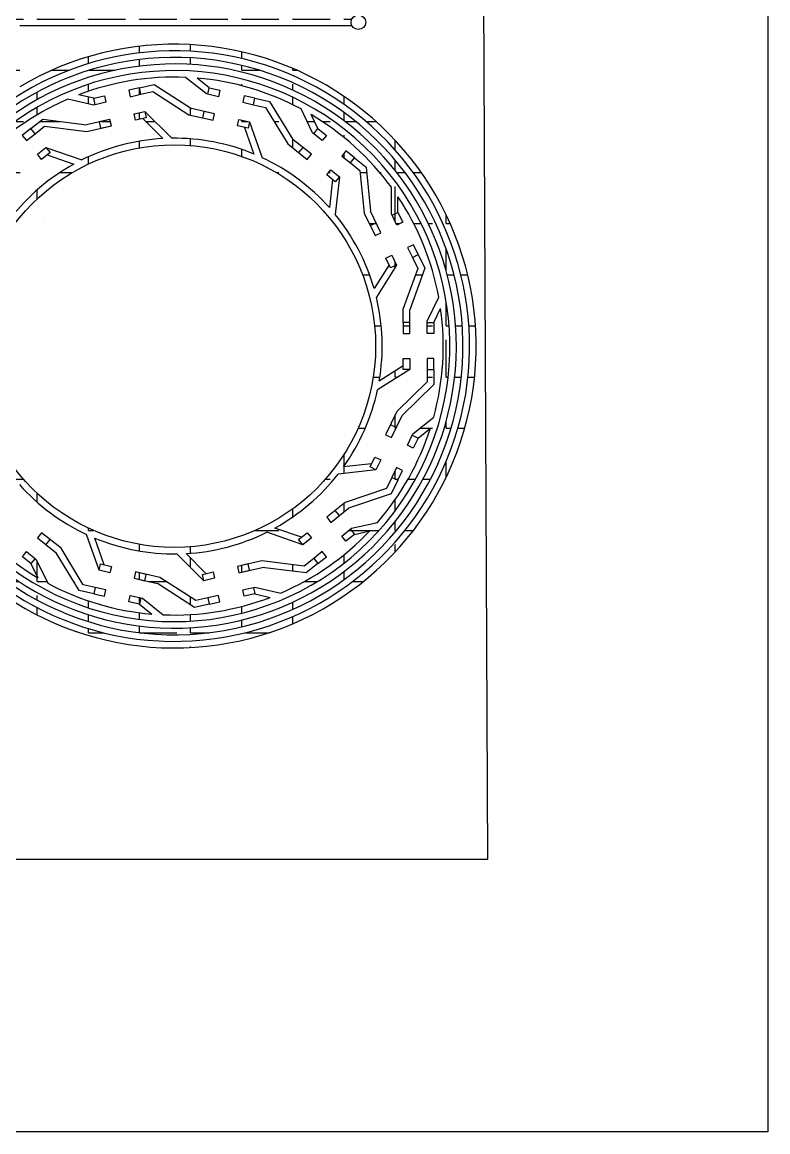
# Model space of a CAD drawing. Header units: millimetres. Extents: x -1735 to -1444, y -892 to -618.
# Drawn here: x -1545.7 to -1443.9, y -892.4 to -740.8 of the extents above; entities that cross this region are included whole.
import ezdxf

# ---------------------------------------------------------------- set-up
doc = ezdxf.new("R2010")
doc.units = ezdxf.units.MM
pattern_1 = [(0, (0, 0), (0, 6.985), [5.08, -1.905]), (90, (0, 0), (-6.985, 4e-16), [5.08, -1.905])]

msp = doc.modelspace()

# ---------------------------------------------------------------- hatches: boundary and pattern name
at = {"lineweight": 30}
h = msp.add_hatch(dxfattribs=at)
h.set_pattern_fill('ANGLE')
h.set_pattern_definition(pattern_1)
h.paths.add_polyline_path([(-1500.807, -738.328, -0.117224), (-1500.7, -737.878), (-1552.112, -737.878), (-1552.112, -738.578), (-1556.773, -738.578), (-1556.773, -737.998), (-1557.673, -737.998), (-1557.673, -739.478), (-1551.212, -739.478), (-1551.212, -738.778), (-1500.7, -738.778, -0.117224)])
h.paths.add_polyline_path([(-1547.218, -740.378), (-1547.971, -740.378), (-1563.194, -740.378), (-1560.073, -737.998), (-1560.973, -737.998), (-1560.973, -737.553), (-1564.148, -739.974, 0.0377178), (-1563.869, -733.317), (-1564.765, -733.452, -0.0077689), (-1564.744, -734.798, -0.0667397), (-1566.274, -746.212), (-1565.411, -746.466, 0.0139064), (-1564.828, -744.076), (-1551.849, -744.076), (-1553.674, -749.917), (-1552.81, -750.171), (-1550.625, -743.176), (-1564.645, -743.176, 0.0108815), (-1564.321, -741.278), (-1547.363, -741.278)])
h.paths.add_polyline_path([(-1500.807, -740.828, -0.117224), (-1500.7, -740.378), (-1546.073, -740.378), (-1547.218, -740.378), (-1547.363, -741.278), (-1546.973, -741.278), (-1546.973, -742.09), (-1546.073, -742.07), (-1546.073, -741.278), (-1500.7, -741.278, -0.117224)])
h = msp.add_hatch(dxfattribs=at)
h.set_pattern_fill('ANGLE')
h.set_pattern_definition(pattern_1)
edge = h.paths.add_edge_path()
edge.add_line((-1564.471, -755.121), (-1565.31, -754.796))
edge.add_line((-1565.31, -754.796), (-1565.149, -754.381))
edge.add_line((-1565.149, -754.381), (-1568.984, -755.492))
edge.add_arc((-1608.073, -734.798), 44.229, 332.10303, 347.14807)
edge.add_line((-1564.952, -744.636), (-1565.841, -744.487))
edge.add_arc((-1608.073, -734.798), 43.329, 308.60347, 347.07889, ccw=False)
edge.add_line((-1581.039, -768.659), (-1581.01, -769.781))
edge.add_arc((-1608.073, -734.798), 44.229, 307.72665, 309.28178)
edge.add_line((-1580.07, -769.033), (-1574.756, -769.5))
edge.add_line((-1574.756, -769.5), (-1575.421, -768.894))
edge.add_line((-1575.421, -768.894), (-1575.121, -768.564))
edge.add_line((-1575.121, -768.564), (-1579.099, -768.215))
edge.add_arc((-1608.073, -734.798), 44.229, 310.92712, 330.45767)
edge.add_line((-1569.594, -756.606), (-1564.471, -755.121))
h.paths.add_polyline_path([(-1560.889, -745.876), (-1554.297, -745.876), (-1555.209, -748.796), (-1554.284, -748.852), (-1553.073, -744.976), (-1561.35, -744.976), (-1561.592, -745.2), (-1562.998, -748.829), (-1562.159, -749.154)])
h.paths.add_polyline_path([(-1554.284, -748.852), (-1555.209, -748.796), (-1557.421, -755.876), (-1554.737, -765.221), (-1555.468, -766.738), (-1554.657, -767.128), (-1553.778, -765.302), (-1556.482, -755.887)])
edge = h.paths.add_edge_path()
edge.add_line((-1552.433, -748.964), (-1553.359, -748.908))
edge.add_line((-1553.359, -748.908), (-1555.542, -755.898))
edge.add_line((-1555.542, -755.898), (-1552.033, -768.117))
edge.add_line((-1552.033, -768.117), (-1552.495, -768.17))
edge.add_line((-1552.495, -768.17), (-1551.684, -768.56))
edge.add_line((-1551.684, -768.56), (-1551.899, -769.007))
edge.add_line((-1551.899, -769.007), (-1548.056, -768.566))
edge.add_arc((-1524.952, -785.074), 28.396, 144.4538, 167.86328)
edge.add_line((-1552.713, -779.104), (-1556.57, -781.539))
edge.add_line((-1556.57, -781.539), (-1553.304, -780.541))
edge.add_line((-1553.304, -780.541), (-1552.946, -780.316))
edge.add_arc((-1524.952, -785.074), 28.396, 170.35257, 170.60381)
edge.add_line((-1552.966, -780.439), (-1552.002, -780.144))
edge.add_arc((-1524.952, -785.074), 27.496, 114.81812, 169.67001, ccw=False)
edge.add_line((-1536.493, -760.118), (-1536.482, -759.125))
edge.add_arc((-1524.952, -785.074), 28.396, 113.95711, 116.43482)
edge.add_line((-1537.593, -759.648), (-1542.495, -757.943))
edge.add_line((-1542.495, -757.943), (-1541.934, -758.647))
edge.add_line((-1541.934, -758.647), (-1542.322, -758.956))
edge.add_line((-1542.322, -758.956), (-1538.685, -760.221))
edge.add_arc((-1524.952, -785.074), 28.396, 118.92411, 141.9568)
edge.add_line((-1547.315, -767.575), (-1551.126, -768.013))
edge.add_line((-1551.126, -768.013), (-1554.603, -755.909))
edge.add_line((-1554.603, -755.909), (-1552.433, -748.964))
edge = h.paths.add_edge_path()
edge.add_line((-1556.986, -751.011), (-1559.081, -750.346))
edge.add_line((-1559.081, -750.346), (-1559.334, -750.999))
edge.add_line((-1559.334, -750.999), (-1558.961, -751.143))
edge.add_line((-1558.961, -751.143), (-1559.245, -751.877))
edge.add_line((-1559.245, -751.877), (-1558.33, -752.197))
edge.add_arc((-1608.073, -734.798), 52.698, 324.47277, 340.72163, ccw=False)
edge.add_line((-1565.186, -765.42), (-1568.482, -766.18))
edge.add_line((-1568.482, -766.18), (-1568.671, -766.387))
edge.add_line((-1568.671, -766.387), (-1568.006, -766.994))
edge.add_line((-1568.006, -766.994), (-1566.001, -766.532))
edge.add_arc((-1608.073, -734.798), 52.698, 303.29637, 322.97364, ccw=False)
edge.add_line((-1579.144, -778.845), (-1580.778, -778.61))
edge.add_line((-1580.778, -778.61), (-1580.754, -779.522))
edge.add_line((-1580.754, -779.522), (-1580.306, -779.587))
edge.add_arc((-1608.073, -734.798), 52.698, 301.23629, 301.79724, ccw=False)
edge.add_line((-1580.746, -779.857), (-1580.719, -780.89))
edge.add_arc((-1608.073, -734.798), 53.598, 300.68821, 327.92773)
edge.add_line((-1562.655, -763.258), (-1561.001, -764.256))
edge.add_line((-1561.001, -764.256), (-1561.001, -774.256))
edge.add_arc((-1524.952, -785.074), 37.637, 163.29595, 177.39669)
edge.add_line((-1562.55, -783.365), (-1561.635, -783.086))
edge.add_arc((-1524.952, -785.074), 36.737, 164.66543, 176.89657, ccw=False)
edge.add_line((-1560.381, -775.359), (-1557.523, -773.08))
edge.add_line((-1557.523, -773.08), (-1557.434, -772.894))
edge.add_line((-1557.434, -772.894), (-1558.245, -772.504))
edge.add_line((-1558.245, -772.504), (-1560.101, -773.984))
edge.add_line((-1560.101, -773.984), (-1560.101, -763.748))
edge.add_line((-1560.101, -763.748), (-1562.184, -762.491))
edge.add_arc((-1608.073, -734.798), 53.598, 328.88987, 342.39271)
h.paths.add_polyline_path([(-1554.461, -774.326), (-1555.272, -773.936), (-1556.068, -775.589), (-1560.402, -779.819), (-1560.402, -781.874), (-1559.502, -781.874), (-1559.502, -780.198), (-1555.326, -776.123)])
edge = h.paths.add_edge_path()
edge.add_line((-1536.363, -748.265), (-1536.353, -747.321))
edge.add_arc((-1524.952, -785.074), 39.437, 106.80345, 135.5681)
edge.add_line((-1553.113, -757.466), (-1548.977, -764.264))
edge.add_line((-1548.977, -764.264), (-1546.938, -762.637))
edge.add_line((-1546.938, -762.637), (-1547.499, -761.934))
edge.add_line((-1547.499, -761.934), (-1548.739, -762.923))
edge.add_line((-1548.739, -762.923), (-1551.977, -757.602))
edge.add_arc((-1524.952, -785.074), 38.537, 107.22405, 134.52968, ccw=False)
edge = h.paths.add_edge_path(flags=17)
edge.add_line((-1539.5, -751.34), (-1536.405, -752.047))
edge.add_line((-1536.405, -752.047), (-1536.394, -751.126))
edge.add_line((-1536.394, -751.126), (-1538.045, -750.749))
edge.add_arc((-1524.952, -785.074), 36.737, 108.13047, 110.87919, ccw=False)
edge.add_line((-1536.384, -750.161), (-1536.374, -749.212))
edge.add_arc((-1524.952, -785.074), 37.637, 107.66583, 127.37429)
edge.add_line((-1547.799, -755.164), (-1548.474, -757.979))
edge.add_line((-1548.474, -757.979), (-1547.329, -757.066))
edge.add_line((-1547.329, -757.066), (-1546.999, -755.688))
edge.add_arc((-1524.952, -785.074), 36.737, 113.32893, 126.87804, ccw=False)
h.paths.add_polyline_path([(-1542.946, -754.082), (-1544.553, -755.363), (-1543.992, -756.067), (-1542.681, -755.022), (-1536.891, -755.746), (-1536.444, -755.644), (-1536.434, -754.718), (-1536.937, -754.833)], flags=16)
edge = h.paths.add_edge_path()
edge.add_line((-1536.343, -746.379), (-1536.332, -745.438))
edge.add_arc((-1524.952, -785.074), 41.237, 106.0199, 120.80955)
edge.add_line((-1546.073, -749.657), (-1546.073, -742.07))
edge.add_line((-1546.073, -742.07), (-1546.973, -742.09))
edge.add_line((-1546.973, -742.09), (-1546.973, -751.278))
edge.add_arc((-1524.952, -785.074), 40.337, 106.40252, 123.08794, ccw=False)
h.paths.add_polyline_path([(-1562.826, -760.01), (-1561.393, -756.314), (-1562.233, -755.989), (-1563.523, -759.319), (-1568.488, -761.288), (-1571.11, -764.164), (-1570.445, -764.77), (-1567.963, -762.048)], flags=17)
h.paths.add_polyline_path([(-1572.318, -771.723), (-1572.983, -771.117), (-1575.389, -773.756), (-1580.731, -773.799), (-1580.902, -773.884), (-1580.876, -774.877), (-1580.515, -774.697), (-1574.988, -774.653)])
h = msp.add_hatch(dxfattribs=at)
h.set_pattern_fill('ANGLE')
h.set_pattern_definition(pattern_1)
h.paths.add_polyline_path([(-1536.332, -745.438), (-1536.343, -746.379, -0.4260447), (-1485.829, -775.249), (-1485.008, -774.826, 0.4225678)])
h.paths.add_polyline_path([(-1536.353, -747.321), (-1536.363, -748.265, -0.4335352), (-1487.475, -776.097), (-1486.651, -775.673, 0.429696)])
h = msp.add_hatch(dxfattribs=at)
h.set_pattern_fill('ANGLE')
h.set_pattern_definition(pattern_1)
h.paths.add_polyline_path([(-1506.279, -753.437, -0.1018609), (-1495.301, -763.384), (-1495.301, -767.016), (-1495.212, -767.201), (-1494.401, -766.81), (-1494.401, -764.672, -0.0916975), (-1489.125, -776.948), (-1488.299, -776.523, 0.4375777), (-1536.374, -749.212), (-1536.384, -750.161, -0.0897571), (-1523.423, -748.369), (-1520.584, -750.633), (-1520.384, -750.679), (-1520.183, -749.801), (-1521.855, -748.468, -0.1018609), (-1507.648, -752.667), (-1506.073, -755.939), (-1505.912, -756.067), (-1505.351, -755.363)])
h.paths.add_polyline_path([(-1511.94, -751.683), (-1513.944, -751.225), (-1514.144, -752.103), (-1512.51, -752.476), (-1509.466, -757.454), (-1507.97, -758.647), (-1507.409, -757.943), (-1508.781, -756.849)], flags=17)
h.paths.add_polyline_path([(-1527.717, -749.344), (-1529.721, -749.801), (-1529.52, -750.679), (-1527.886, -750.306), (-1522.983, -753.47), (-1521.118, -753.896), (-1520.918, -753.018), (-1522.629, -752.628)], flags=17)
h = msp.add_hatch(dxfattribs=at)
h.set_pattern_fill('ANGLE')
h.set_pattern_definition(pattern_1)
h.paths.add_polyline_path([(-1558.075, -750.665), (-1559.081, -750.346), (-1559.623, -751.745), (-1558.688, -752.072)])
h.paths.add_polyline_path([(-1559.081, -750.346), (-1559.921, -750.021), (-1560.462, -751.419), (-1559.623, -751.745)])
h.paths.add_polyline_path([(-1562.159, -749.154), (-1562.998, -748.829), (-1563.54, -750.227), (-1562.7, -750.552)])
h.paths.add_polyline_path([(-1563.929, -753.723), (-1564.768, -753.398), (-1565.31, -754.796), (-1564.471, -755.121), (-1564.47, -755.121)])
h.paths.add_polyline_path([(-1560.851, -754.915), (-1561.691, -754.59), (-1562.233, -755.989), (-1561.393, -756.314)])
h.paths.add_polyline_path([(-1547.255, -756.757), (-1548.152, -756.638), (-1548.626, -758.611), (-1548.384, -758.418), (-1547.823, -759.122)])
h.paths.add_polyline_path([(-1548.384, -758.418), (-1548.626, -758.611), (-1549.556, -759.354), (-1548.995, -760.057), (-1547.823, -759.122)])
h.paths.add_polyline_path([(-1543.992, -756.067), (-1544.553, -755.363), (-1545.726, -756.299), (-1545.164, -757.002)])
h.paths.add_polyline_path([(-1541.934, -758.647), (-1542.495, -757.943), (-1543.668, -758.879), (-1543.107, -759.582)])
h.paths.add_polyline_path([(-1570.445, -764.77), (-1570.445, -764.77), (-1571.11, -764.164), (-1572.12, -765.272), (-1571.455, -765.879)])
h.paths.add_polyline_path([(-1568.006, -766.993), (-1568.671, -766.387), (-1569.682, -767.496), (-1569.016, -768.102)])
h.paths.add_polyline_path([(-1571.307, -770.615), (-1571.972, -770.008), (-1572.983, -771.117), (-1572.318, -771.723)])
h.paths.add_polyline_path([(-1573.746, -768.391), (-1574.411, -767.785), (-1575.421, -768.894), (-1574.756, -769.5), (-1574.756, -769.5)])
h.paths.add_polyline_path([(-1545.765, -761.702), (-1546.326, -760.999), (-1547.499, -761.934), (-1546.938, -762.637)])
h = msp.add_hatch(dxfattribs=at)
h.set_pattern_fill('ANGLE')
h.set_pattern_definition(pattern_1)
h.paths.add_polyline_path([(-1535.96, -751.225), (-1536.394, -751.126), (-1536.405, -752.047), (-1535.96, -752.148), (-1535.76, -752.103)])
h.paths.add_polyline_path([(-1534.498, -750.892), (-1535.96, -751.225), (-1535.76, -752.103), (-1534.297, -751.769)])
h.paths.add_polyline_path([(-1533.763, -754.109), (-1535.226, -754.443), (-1535.025, -755.32), (-1533.563, -754.986)])
h.paths.add_polyline_path([(-1535.226, -754.443), (-1536.434, -754.718), (-1536.444, -755.644), (-1535.025, -755.32)])
h.paths.add_polyline_path([(-1529.721, -749.801), (-1531.183, -750.135), (-1530.983, -751.012), (-1529.52, -750.679)])
h.paths.add_polyline_path([(-1528.986, -753.018), (-1530.449, -753.352), (-1530.248, -754.23), (-1528.786, -753.896)])
h.paths.add_polyline_path([(-1519.455, -753.352), (-1520.918, -753.018), (-1521.118, -753.896), (-1519.656, -754.23)])
h.paths.add_polyline_path([(-1518.721, -750.135), (-1520.183, -749.801), (-1520.384, -750.679), (-1518.921, -751.012)])
h.paths.add_polyline_path([(-1513.944, -751.225), (-1515.406, -750.892), (-1515.606, -751.769), (-1514.144, -752.103)])
h.paths.add_polyline_path([(-1516.14, -754.109), (-1516.341, -754.986), (-1514.878, -755.32), (-1514.678, -754.443)])
h.paths.add_polyline_path([(-1498.741, -760.635), (-1500.347, -759.354), (-1500.908, -760.057), (-1499.598, -761.102), (-1499.015, -766.908), (-1498.185, -768.632), (-1497.374, -768.242), (-1498.136, -766.661)])
h.paths.add_polyline_path([(-1503.578, -760.998), (-1504.139, -761.702), (-1502.966, -762.637), (-1502.405, -761.934)])
h.paths.add_polyline_path([(-1501.52, -758.418), (-1502.081, -759.122), (-1500.908, -760.057), (-1500.347, -759.354)])
h.paths.add_polyline_path([(-1504.178, -756.299), (-1505.351, -755.363), (-1505.912, -756.067), (-1504.739, -757.002)])
h.paths.add_polyline_path([(-1507.409, -757.943), (-1507.97, -758.647), (-1506.797, -759.582), (-1506.236, -758.879)])
h.paths.add_polyline_path([(-1494.401, -766.81), (-1495.212, -767.201), (-1494.561, -768.552), (-1493.75, -768.162)])
h.paths.add_polyline_path([(-1497.374, -768.242), (-1498.185, -768.632), (-1497.534, -769.984), (-1496.723, -769.593)])
h.paths.add_polyline_path([(-1495.248, -772.657), (-1496.059, -773.047), (-1495.408, -774.399), (-1494.597, -774.008)])
h.paths.add_polyline_path([(-1492.275, -771.225), (-1493.086, -771.615), (-1492.435, -772.967), (-1491.624, -772.576)])
h.paths.add_polyline_path([(-1491.624, -772.576), (-1492.435, -772.967), (-1491.708, -774.477), (-1493.41, -779.158), (-1492.231, -778.55), (-1490.732, -774.428)])
h = msp.add_hatch(dxfattribs=at)
h.set_pattern_fill('ANGLE')
h.set_pattern_definition(pattern_1)
h.paths.add_polyline_path([(-1514.678, -754.443), (-1514.878, -755.32), (-1515.362, -755.21), (-1514.083, -758.841, 0.1016866), (-1525.309, -756.681), (-1528.986, -753.018), (-1528.786, -753.896), (-1529.27, -754.006), (-1526.542, -756.723, 0.0907753), (-1536.482, -759.125), (-1536.493, -760.118, -0.5044929), (-1497.707, -781.373), (-1496.859, -780.937, 0.0226874), (-1497.35, -778.408), (-1494.597, -774.008), (-1495.408, -774.399), (-1495.623, -773.952), (-1497.665, -777.216, 0.1016866), (-1502.976, -767.092), (-1502.405, -761.934), (-1502.966, -762.637), (-1503.354, -762.328), (-1503.777, -766.155, 0.1016866), (-1512.954, -759.338)])
h = msp.add_hatch(dxfattribs=at)
h.set_pattern_fill('ANGLE')
h.set_pattern_definition(pattern_1)
h.paths.add_polyline_path([(-1497.409, -801.979), (-1498.22, -801.589), (-1498.005, -801.142), (-1501.848, -801.582, 0.1024999), (-1497.191, -791.044), (-1492.802, -788.274), (-1493.702, -788.274), (-1493.702, -787.778), (-1496.958, -789.833, 0.0788174), (-1496.859, -780.937), (-1497.707, -781.373, -0.0337659), (-1497.456, -785.074, -0.3748344), (-1521.216, -812.315), (-1521.744, -813.288, 0.0872591), (-1512.311, -810.501), (-1507.409, -812.205), (-1507.97, -811.502), (-1507.582, -811.192), (-1511.218, -809.928, 0.1008388), (-1502.589, -802.573)], flags=16)
h.paths.add_polyline_path([(-1528.246, -825.277), (-1528.714, -826.14, 0.518489), (-1485.008, -774.826), (-1485.829, -775.249, -0.5138321)])
h.paths.add_polyline_path([(-1527.304, -823.54), (-1527.776, -824.411, 0.5089657), (-1486.651, -775.673), (-1487.475, -776.097, -0.5038746)], flags=17)
h.paths.add_polyline_path([(-1488.299, -776.523), (-1489.125, -776.948, -0.0100691), (-1488.826, -778.397), (-1490.402, -781.669), (-1490.402, -781.874), (-1489.502, -781.874), (-1488.574, -779.948, -0.1022667), (-1489.522, -794.79), (-1492.381, -797.069), (-1492.47, -797.254), (-1491.659, -797.645), (-1489.971, -796.299, -0.1014292), (-1497.208, -809.155), (-1500.748, -809.963), (-1500.908, -810.092), (-1500.347, -810.795), (-1498.262, -810.319, -0.1018609), (-1510.404, -818.808), (-1513.944, -818), (-1514.144, -818.046), (-1513.944, -818.924), (-1511.859, -819.399, -0.1009754), (-1526.352, -821.785), (-1526.829, -822.665, 0.498542)], flags=16)
h.paths.add_polyline_path([(-1494.632, -796.213), (-1495.443, -795.823), (-1496.094, -797.174), (-1495.283, -797.565)], flags=0)
h.paths.add_polyline_path([(-1495.247, -803.021), (-1494.436, -803.411), (-1493.785, -802.06), (-1494.596, -801.669)], flags=0)
h.paths.add_polyline_path([(-1504.178, -813.85), (-1504.739, -813.147), (-1505.912, -814.082), (-1505.351, -814.785)], flags=16)
h.paths.add_polyline_path([(-1524.448, -818.274), (-1524.878, -819.068), (-1522.187, -820.805), (-1520.183, -820.348), (-1520.384, -819.47), (-1522.017, -819.843)], flags=16)
h.paths.add_polyline_path([(-1519.455, -816.797), (-1519.655, -815.919), (-1521.118, -816.253), (-1520.918, -817.13)], flags=16)
h = msp.add_hatch(dxfattribs=at)
h.set_pattern_fill('ANGLE')
h.set_pattern_definition(pattern_1)
h.paths.add_polyline_path([(-1492.802, -780.119), (-1492.231, -778.55), (-1493.41, -779.158), (-1493.702, -779.961), (-1493.702, -781.874), (-1492.802, -781.874)])
h.paths.add_polyline_path([(-1492.802, -781.874), (-1493.702, -781.874), (-1493.702, -783.374), (-1492.802, -783.374)])
h.paths.add_polyline_path([(-1489.502, -781.874), (-1490.402, -781.874), (-1490.402, -783.374), (-1489.502, -783.374)])
h.paths.add_polyline_path([(-1489.502, -786.774), (-1490.402, -786.774), (-1490.402, -788.274), (-1489.502, -788.274)])
h.paths.add_polyline_path([(-1492.802, -786.774), (-1493.702, -786.774), (-1493.702, -788.274), (-1492.802, -788.274)])
h.paths.add_polyline_path([(-1494.632, -796.213), (-1495.443, -795.823), (-1496.094, -797.174), (-1495.283, -797.565)])
h = msp.add_hatch(dxfattribs=at)
h.set_pattern_fill('ANGLE')
h.set_pattern_definition(pattern_1)
h.paths.add_polyline_path([(-1552.447, -785.074, -0.0451036), (-1552.002, -780.144), (-1552.966, -780.439, 0.1005793), (-1552.554, -791.741), (-1555.306, -796.141), (-1554.496, -795.75), (-1554.28, -796.197), (-1552.238, -792.933, 0.1016866), (-1546.928, -803.057), (-1547.499, -808.215), (-1546.938, -807.512), (-1546.55, -807.821), (-1546.126, -803.994, 0.1016866), (-1536.95, -810.811), (-1535.226, -815.706), (-1535.025, -814.829), (-1534.542, -814.939), (-1535.82, -811.308, 0.1016866), (-1524.595, -813.468), (-1522.807, -815.249), (-1522.36, -814.424), (-1523.362, -813.425, 0.0143006), (-1521.744, -813.288), (-1521.216, -812.315, -0.4547207)])
h.paths.add_polyline_path([(-1560.074, -804.913), (-1563.915, -807.381), (-1563.386, -808.112), (-1560.379, -806.179, 0.239997), (-1528.714, -826.14), (-1528.246, -825.277, -0.2486585)])
h.paths.add_polyline_path([(-1559.404, -802.343), (-1564.971, -805.921), (-1564.443, -806.651), (-1559.749, -803.635, 0.2577734), (-1527.776, -824.411), (-1527.304, -823.54, -0.2673843)])
h.paths.add_polyline_path([(-1554.603, -806.765), (-1554.603, -803.133), (-1554.692, -802.948), (-1555.503, -803.339), (-1555.503, -805.477, -0.1018608), (-1561.077, -791.751), (-1559.502, -788.48), (-1559.502, -788.274), (-1560.402, -788.274), (-1561.33, -790.201, -0.0485821), (-1561.635, -783.086), (-1562.55, -783.365, 0.4129053), (-1526.829, -822.665), (-1526.352, -821.785, -0.0008765), (-1526.481, -821.78), (-1529.32, -819.516), (-1529.52, -819.47), (-1529.72, -820.348), (-1528.048, -821.681, -0.1018609), (-1542.255, -817.482), (-1543.831, -814.21), (-1543.992, -814.082), (-1544.553, -814.786), (-1543.625, -816.712, -0.1018609)])
h.paths.add_polyline_path([(-1550.888, -803.24), (-1551.719, -801.516), (-1552.53, -801.907), (-1551.768, -803.488), (-1551.163, -809.514), (-1549.556, -810.795), (-1548.995, -810.092), (-1550.306, -809.047)], flags=17)
h.paths.add_polyline_path([(-1540.438, -812.695), (-1541.934, -811.502), (-1542.495, -812.205), (-1541.123, -813.3), (-1537.964, -818.466), (-1535.96, -818.924), (-1535.76, -818.046), (-1537.394, -817.673)], flags=17)
h.paths.add_polyline_path([(-1526.92, -816.679), (-1528.786, -816.253), (-1528.986, -817.13), (-1527.275, -817.521), (-1524.878, -819.068), (-1524.448, -818.274)])
h.paths.add_polyline_path([(-1556.202, -790.188), (-1556.202, -788.274), (-1557.102, -788.274), (-1557.102, -790.029), (-1559.171, -795.721), (-1558.28, -797.573), (-1557.469, -797.182), (-1558.196, -795.672)], flags=17)
h.paths.add_polyline_path([(-1558.28, -797.573), (-1558.28, -797.573), (-1559.171, -795.721), (-1559.171, -795.721)], flags=17)
h.paths.add_polyline_path([(-1559.171, -795.721), (-1559.171, -795.721), (-1557.102, -790.029), (-1557.102, -790.029)], flags=17)
h.paths.add_polyline_path([(-1553.304, -780.541), (-1556.57, -781.539), (-1557.102, -781.874), (-1556.202, -781.874), (-1556.202, -782.371)])
h.paths.add_polyline_path([(-1556.202, -781.874), (-1557.102, -781.874), (-1557.102, -783.374), (-1556.202, -783.374)])
h.paths.add_polyline_path([(-1559.502, -782.434), (-1560.402, -782.709), (-1560.402, -783.374), (-1559.502, -783.374)])
h.paths.add_polyline_path([(-1559.502, -781.874), (-1560.402, -781.874), (-1560.402, -782.709), (-1559.502, -782.434)])
h.paths.add_polyline_path([(-1559.502, -786.774), (-1560.402, -786.774), (-1560.402, -788.274), (-1559.502, -788.274)], flags=17)
h.paths.add_polyline_path([(-1556.202, -786.774), (-1557.102, -786.774), (-1557.102, -788.274), (-1556.202, -788.274)], flags=17)
h.paths.add_polyline_path([(-1554.496, -795.75), (-1555.306, -796.141), (-1554.656, -797.492), (-1553.845, -797.102)], flags=17)
h.paths.add_polyline_path([(-1557.469, -797.182), (-1558.28, -797.573), (-1557.629, -798.924), (-1556.818, -798.533)], flags=17)
h.paths.add_polyline_path([(-1552.37, -800.165), (-1553.18, -800.555), (-1552.53, -801.907), (-1551.719, -801.516)], flags=17)
h.paths.add_polyline_path([(-1555.343, -801.597), (-1556.154, -801.987), (-1555.503, -803.339), (-1554.692, -802.948)], flags=17)
h.paths.add_polyline_path([(-1546.938, -807.512), (-1547.499, -808.215), (-1546.326, -809.15), (-1545.765, -808.447)], flags=17)
h.paths.add_polyline_path([(-1543.107, -810.567), (-1543.668, -811.27), (-1542.495, -812.205), (-1541.934, -811.502)], flags=17)
h.paths.add_polyline_path([(-1545.164, -813.147), (-1545.725, -813.85), (-1544.553, -814.786), (-1543.992, -814.082)], flags=17)
h.paths.add_polyline_path([(-1547.823, -811.027), (-1548.995, -810.092), (-1549.556, -810.795), (-1548.384, -811.73)], flags=17)
h.paths.add_polyline_path([(-1528.786, -816.253), (-1530.248, -815.919), (-1530.449, -816.797), (-1528.986, -817.13)], flags=17)
h.paths.add_polyline_path([(-1533.563, -815.163), (-1535.025, -814.829), (-1535.226, -815.706), (-1533.763, -816.04)], flags=17)
h.paths.add_polyline_path([(-1534.297, -818.38), (-1535.76, -818.046), (-1535.96, -818.924), (-1534.498, -819.257)], flags=17)
h.paths.add_polyline_path([(-1529.52, -819.47), (-1530.983, -819.136), (-1531.183, -820.014), (-1529.72, -820.348)], flags=17)
h = msp.add_hatch(dxfattribs=at)
h.set_pattern_fill('ANGLE')
h.set_pattern_definition(pattern_1)
h.paths.add_polyline_path([(-1513.013, -814.403), (-1514.878, -814.829), (-1514.678, -815.706), (-1512.967, -815.316), (-1506.958, -816.067), (-1505.351, -814.785), (-1505.912, -814.082), (-1507.222, -815.127)])
h.paths.add_polyline_path([(-1522.36, -814.424), (-1522.807, -815.249), (-1520.918, -817.13), (-1521.118, -816.253), (-1520.634, -816.143)])
h.paths.add_polyline_path([(-1518.921, -819.136), (-1520.384, -819.47), (-1520.183, -820.348), (-1518.721, -820.014)])
h.paths.add_polyline_path([(-1489.502, -790.33), (-1489.502, -788.274), (-1490.402, -788.274), (-1490.402, -789.95), (-1494.578, -794.026), (-1495.443, -795.823), (-1494.632, -796.213), (-1493.836, -794.56)])
h.paths.add_polyline_path([(-1491.659, -797.645), (-1492.47, -797.254), (-1493.121, -798.606), (-1492.31, -798.996)])
h = msp.add_hatch(dxfattribs=at)
h.set_pattern_fill('ANGLE')
h.set_pattern_definition(pattern_1)
h.paths.add_polyline_path([(-1493.785, -802.06), (-1494.596, -801.669), (-1495.247, -803.021), (-1494.436, -803.411)])
h.paths.add_polyline_path([(-1496.758, -800.628), (-1497.569, -800.237), (-1498.22, -801.589), (-1497.409, -801.979)])
h.paths.add_polyline_path([(-1494.436, -803.411), (-1495.247, -803.021), (-1495.974, -804.531), (-1501.602, -806.423), (-1502.966, -807.511), (-1502.405, -808.215), (-1501.164, -807.226), (-1495.328, -805.263)])
h.paths.add_polyline_path([(-1502.405, -808.215), (-1502.966, -807.511), (-1504.139, -808.447), (-1503.578, -809.15)])
h.paths.add_polyline_path([(-1500.347, -810.795), (-1500.908, -810.092), (-1502.081, -811.027), (-1501.52, -811.73)])
h.paths.add_polyline_path([(-1506.797, -810.567), (-1507.97, -811.502), (-1507.409, -812.205), (-1506.236, -811.27)])
h.paths.add_polyline_path([(-1514.144, -818.046), (-1515.606, -818.38), (-1515.406, -819.257), (-1513.944, -818.924)])
h = msp.add_hatch(dxfattribs=at)
h.set_pattern_fill('ANGLE')
h.set_pattern_definition(pattern_1)
h.paths.add_polyline_path([(-1514.878, -814.829), (-1516.341, -815.163), (-1516.14, -816.04), (-1514.678, -815.706)])

# ---------------------------------------------------------------- linework, layer by layer
at = {"color": 5}
for p, q in [((-1482.114, -855.17), (-1482.744, -721.297)), ((-1663.249, -855.17), (-1482.114, -855.17))]:
    msp.add_line(p, q, dxfattribs=at)
at = {"color": 7, "lineweight": 30}
msp.add_line((-1546.073, -741.278), (-1500.7, -741.278), dxfattribs=at)
at = {"color": 2, "lineweight": 30}
for p, q in [((-1520.584, -750.633), (-1523.423, -748.369)), ((-1520.183, -749.801), (-1521.855, -748.468)), ((-1529.721, -749.801), (-1531.183, -750.135)), ((-1531.183, -750.135), (-1530.983, -751.012)), ((-1529.721, -749.801), (-1527.717, -749.344)), ((-1529.52, -750.679), (-1529.721, -749.801)), ((-1529.52, -750.679), (-1527.886, -750.306)), ((-1527.886, -750.306), (-1522.983, -753.47)), ((-1527.717, -749.344), (-1522.629, -752.628)), ((-1520.384, -750.679), (-1520.183, -749.801)), ((-1520.183, -749.801), (-1518.721, -750.135)), ((-1518.721, -750.135), (-1518.921, -751.012)), ((-1535.96, -752.148), (-1539.5, -751.34)), ((-1535.96, -751.225), (-1538.045, -750.749)), ((-1535.96, -751.225), (-1534.498, -750.892)), ((-1535.76, -752.103), (-1535.96, -751.225)), ((-1534.297, -751.769), (-1535.96, -752.148)), ((-1534.498, -750.892), (-1534.297, -751.769)), ((-1530.983, -751.012), (-1529.52, -750.679)), ((-1518.921, -751.012), (-1520.584, -750.633)), ((-1515.406, -750.892), (-1515.606, -751.769)), ((-1515.606, -751.769), (-1514.144, -752.103)), ((-1513.944, -751.225), (-1515.406, -750.892)), ((-1514.144, -752.103), (-1513.944, -751.225)), ((-1513.944, -751.225), (-1511.94, -751.683)), ((-1511.94, -751.683), (-1508.781, -756.849)), ((-1530.449, -753.352), (-1528.986, -753.018)), ((-1528.986, -753.018), (-1528.786, -753.896)), ((-1528.986, -753.018), (-1525.309, -756.681)), ((-1519.455, -753.352), (-1522.629, -752.628)), ((-1520.918, -753.018), (-1521.118, -753.896)), ((-1520.918, -753.018), (-1521.118, -753.896)), ((-1519.455, -753.352), (-1520.918, -753.018)), ((-1514.144, -752.103), (-1512.51, -752.476)), ((-1512.51, -752.476), (-1509.466, -757.454)), ((-1506.073, -755.939), (-1507.648, -752.667)), ((-1544.553, -755.363), (-1542.946, -754.082)), ((-1542.946, -754.082), (-1536.937, -754.833)), ((-1533.763, -754.109), (-1536.937, -754.833)), ((-1533.763, -754.109), (-1535.226, -754.443)), ((-1535.226, -754.443), (-1535.025, -755.32)), ((-1533.563, -754.986), (-1533.763, -754.109)), ((-1530.248, -754.23), (-1530.449, -753.352)), ((-1528.786, -753.896), (-1530.248, -754.23)), ((-1529.27, -754.006), (-1526.542, -756.723)), ((-1522.983, -753.47), (-1519.656, -754.23)), ((-1521.118, -753.896), (-1519.656, -754.23)), ((-1519.656, -754.23), (-1519.455, -753.352)), ((-1516.341, -754.986), (-1516.14, -754.109)), ((-1516.14, -754.109), (-1514.678, -754.443)), ((-1514.678, -754.443), (-1514.878, -755.32)), ((-1514.678, -754.443), (-1512.954, -759.338)), ((-1505.351, -755.363), (-1506.279, -753.437)), ((-1544.553, -755.363), (-1545.726, -756.299)), ((-1545.726, -756.299), (-1545.164, -757.002)), ((-1545.164, -757.002), (-1543.992, -756.067)), ((-1543.992, -756.067), (-1544.553, -755.363)), ((-1543.992, -756.067), (-1542.681, -755.022)), ((-1542.681, -755.022), (-1536.891, -755.746)), ((-1536.891, -755.746), (-1533.563, -754.986)), ((-1535.025, -755.32), (-1533.563, -754.986)), ((-1514.878, -755.32), (-1516.341, -754.986)), ((-1515.362, -755.21), (-1514.083, -758.841)), ((-1504.739, -757.002), (-1506.073, -755.939)), ((-1505.912, -756.067), (-1505.351, -755.363)), ((-1505.351, -755.363), (-1504.178, -756.299)), ((-1504.178, -756.299), (-1504.739, -757.002)), ((-1509.466, -757.454), (-1506.797, -759.582)), ((-1506.236, -758.879), (-1508.781, -756.849)), ((-1543.668, -758.879), (-1542.495, -757.943)), ((-1543.107, -759.582), (-1543.668, -758.879)), ((-1541.934, -758.647), (-1543.107, -759.582)), ((-1542.495, -757.943), (-1541.934, -758.647)), ((-1542.495, -757.943), (-1537.593, -759.648)), ((-1542.322, -758.956), (-1538.685, -760.221)), ((-1507.409, -757.943), (-1507.97, -758.647)), ((-1506.797, -759.582), (-1506.236, -758.879)), ((-1501.52, -758.418), (-1502.081, -759.122)), ((-1502.081, -759.122), (-1500.908, -760.057)), ((-1500.347, -759.354), (-1501.52, -758.418)), ((-1500.908, -760.057), (-1500.347, -759.354)), ((-1500.347, -759.354), (-1498.741, -760.635)), ((-1500.908, -760.057), (-1499.598, -761.102)), ((-1498.741, -760.635), (-1498.136, -766.661)), ((-1504.139, -761.702), (-1503.578, -760.998)), ((-1502.966, -762.637), (-1504.139, -761.702)), ((-1503.354, -762.328), (-1503.777, -766.155)), ((-1503.578, -760.998), (-1502.405, -761.934)), ((-1502.405, -761.934), (-1502.976, -767.092)), ((-1502.405, -761.934), (-1502.966, -762.637)), ((-1499.598, -761.102), (-1499.015, -766.908)), ((-1495.301, -767.016), (-1495.301, -763.384)), ((-1494.401, -766.81), (-1494.401, -764.672)), ((-1499.015, -766.908), (-1497.534, -769.984)), ((-1496.723, -769.593), (-1498.136, -766.661)), ((-1495.212, -767.201), (-1494.401, -766.81)), ((-1494.401, -766.81), (-1493.75, -768.162)), ((-1497.374, -768.242), (-1498.185, -768.632)), ((-1494.561, -768.552), (-1495.301, -767.016)), ((-1493.75, -768.162), (-1494.561, -768.552)), ((-1497.534, -769.984), (-1496.723, -769.593)), ((-1492.275, -771.225), (-1493.086, -771.615)), ((-1491.624, -772.576), (-1492.275, -771.225)), ((-1496.059, -773.047), (-1495.248, -772.657)), ((-1495.248, -772.657), (-1494.597, -774.008)), ((-1493.086, -771.615), (-1492.435, -772.967)), ((-1492.435, -772.967), (-1491.624, -772.576)), ((-1492.435, -772.967), (-1491.708, -774.477)), ((-1491.624, -772.576), (-1490.732, -774.428)), ((-1495.623, -773.952), (-1497.665, -777.216)), ((-1494.597, -774.008), (-1497.35, -778.408)), ((-1495.408, -774.399), (-1496.059, -773.047)), ((-1494.597, -774.008), (-1495.408, -774.399)), ((-1491.708, -774.477), (-1493.702, -779.961)), ((-1490.732, -774.428), (-1492.802, -780.119)), ((-1490.402, -781.669), (-1488.826, -778.397)), ((-1493.702, -781.874), (-1493.702, -779.961)), ((-1493.702, -781.874), (-1493.702, -779.961)), ((-1492.802, -781.874), (-1492.802, -780.119)), ((-1492.802, -781.874), (-1492.802, -780.119)), ((-1489.502, -781.874), (-1488.574, -779.948)), ((-1492.802, -781.874), (-1493.702, -781.874)), ((-1493.702, -781.874), (-1493.702, -783.374)), ((-1492.802, -783.374), (-1492.802, -781.874)), ((-1490.402, -783.374), (-1490.402, -781.669)), ((-1490.402, -781.874), (-1489.502, -781.874)), ((-1489.502, -781.874), (-1489.502, -783.374)), ((-1493.702, -783.374), (-1492.802, -783.374)), ((-1489.502, -783.374), (-1490.402, -783.374)), ((-1493.702, -787.778), (-1496.973, -789.843)), ((-1493.702, -786.774), (-1492.802, -786.774)), ((-1493.702, -788.274), (-1493.702, -786.774)), ((-1492.802, -786.774), (-1492.802, -788.274)), ((-1489.502, -786.774), (-1490.402, -786.774)), ((-1490.402, -786.774), (-1490.402, -788.274)), ((-1489.502, -788.274), (-1489.502, -786.774)), ((-1492.802, -788.274), (-1497.211, -791.057)), ((-1492.802, -788.274), (-1493.702, -788.274)), ((-1490.402, -788.274), (-1489.502, -788.274)), ((-1490.402, -788.274), (-1490.402, -789.95)), ((-1489.502, -788.274), (-1489.502, -790.33)), ((-1490.402, -789.95), (-1494.578, -794.026)), ((-1489.502, -790.33), (-1493.836, -794.56)), ((-1494.578, -794.026), (-1496.094, -797.174)), ((-1495.283, -797.565), (-1493.836, -794.56)), ((-1492.381, -797.069), (-1489.522, -794.79)), ((-1496.094, -797.174), (-1495.283, -797.565)), ((-1494.632, -796.213), (-1495.443, -795.823)), ((-1493.121, -798.606), (-1492.381, -797.069)), ((-1492.47, -797.254), (-1491.659, -797.645)), ((-1491.659, -797.645), (-1489.971, -796.299)), ((-1492.31, -798.996), (-1493.121, -798.606)), ((-1491.659, -797.645), (-1492.31, -798.996)), ((-1498.22, -801.589), (-1497.569, -800.237)), ((-1497.569, -800.237), (-1496.758, -800.628)), ((-1498.005, -801.142), (-1501.848, -801.582)), ((-1497.409, -801.979), (-1498.22, -801.589)), ((-1496.758, -800.628), (-1497.409, -801.979)), ((-1494.596, -801.669), (-1495.247, -803.021)), ((-1493.785, -802.06), (-1494.596, -801.669)), ((-1497.409, -801.979), (-1502.589, -802.573)), ((-1495.247, -803.021), (-1495.974, -804.531)), ((-1495.247, -803.021), (-1494.436, -803.411)), ((-1494.436, -803.411), (-1493.785, -802.06)), ((-1495.974, -804.531), (-1501.602, -806.423)), ((-1494.436, -803.411), (-1495.328, -805.263)), ((-1495.328, -805.263), (-1501.164, -807.226)), ((-1501.602, -806.423), (-1504.139, -808.447)), ((-1503.578, -809.15), (-1501.164, -807.226)), ((-1502.405, -808.215), (-1502.966, -807.511)), ((-1504.139, -808.447), (-1503.578, -809.15)), ((-1500.748, -809.963), (-1497.208, -809.155)), ((-1543.107, -810.567), (-1543.668, -811.27)), ((-1540.438, -812.695), (-1543.107, -810.567)), ((-1535.226, -815.706), (-1536.95, -810.811)), ((-1507.409, -812.205), (-1512.311, -810.501)), ((-1507.582, -811.192), (-1511.218, -809.928)), ((-1507.97, -811.502), (-1506.797, -810.567)), ((-1506.797, -810.567), (-1506.236, -811.27)), ((-1502.081, -811.027), (-1500.748, -809.963)), ((-1500.347, -810.795), (-1501.52, -811.73)), ((-1500.908, -810.092), (-1500.347, -810.795)), ((-1500.347, -810.795), (-1498.262, -810.319)), ((-1543.668, -811.27), (-1541.123, -813.3)), ((-1542.495, -812.205), (-1541.934, -811.502)), ((-1534.542, -814.939), (-1535.82, -811.308)), ((-1507.409, -812.205), (-1507.97, -811.502)), ((-1506.236, -811.27), (-1507.409, -812.205)), ((-1501.52, -811.73), (-1502.081, -811.027)), ((-1545.725, -813.85), (-1545.164, -813.147)), ((-1544.553, -814.786), (-1545.725, -813.85)), ((-1545.164, -813.147), (-1543.831, -814.21)), ((-1537.964, -818.466), (-1541.123, -813.3)), ((-1537.394, -817.673), (-1540.438, -812.695)), ((-1520.918, -817.13), (-1524.595, -813.468)), ((-1520.634, -816.143), (-1523.362, -813.425)), ((-1504.739, -813.147), (-1505.912, -814.082)), ((-1505.351, -814.785), (-1504.178, -813.85)), ((-1504.178, -813.85), (-1504.739, -813.147)), ((-1543.992, -814.082), (-1544.553, -814.786)), ((-1544.553, -814.786), (-1543.625, -816.712)), ((-1543.831, -814.21), (-1542.255, -817.482)), ((-1535.226, -815.706), (-1535.025, -814.829)), ((-1535.025, -814.829), (-1533.563, -815.163)), ((-1533.563, -815.163), (-1533.763, -816.04)), ((-1513.013, -814.403), (-1516.341, -815.163)), ((-1514.878, -814.829), (-1516.341, -815.163)), ((-1516.341, -815.163), (-1516.14, -816.04)), ((-1516.14, -816.04), (-1512.967, -815.316)), ((-1514.678, -815.706), (-1514.878, -814.829)), ((-1507.222, -815.127), (-1513.013, -814.403)), ((-1506.958, -816.067), (-1512.967, -815.316)), ((-1505.912, -814.082), (-1507.222, -815.127)), ((-1505.351, -814.785), (-1506.958, -816.067)), ((-1505.912, -814.082), (-1505.351, -814.785)), ((-1533.763, -816.04), (-1535.226, -815.706)), ((-1530.248, -815.919), (-1530.449, -816.797)), ((-1530.449, -816.797), (-1528.986, -817.13)), ((-1530.449, -816.797), (-1527.275, -817.521)), ((-1528.786, -816.253), (-1530.248, -815.919)), ((-1526.92, -816.679), (-1530.248, -815.919)), ((-1528.986, -817.13), (-1528.786, -816.253)), ((-1528.986, -817.13), (-1528.786, -816.253)), ((-1522.017, -819.843), (-1526.92, -816.679)), ((-1521.118, -816.253), (-1519.655, -815.919)), ((-1520.918, -817.13), (-1521.118, -816.253)), ((-1519.455, -816.797), (-1520.918, -817.13)), ((-1519.655, -815.919), (-1519.455, -816.797)), ((-1516.14, -816.04), (-1514.678, -815.706)), ((-1535.96, -818.924), (-1537.964, -818.466)), ((-1535.76, -818.046), (-1537.394, -817.673)), ((-1535.76, -818.046), (-1535.96, -818.924)), ((-1534.297, -818.38), (-1535.76, -818.046)), ((-1534.498, -819.257), (-1534.297, -818.38)), ((-1522.187, -820.805), (-1527.275, -817.521)), ((-1515.606, -818.38), (-1513.944, -818)), ((-1515.406, -819.257), (-1515.606, -818.38)), ((-1514.144, -818.046), (-1513.944, -818.924)), ((-1513.944, -818), (-1510.404, -818.808)), ((-1535.96, -818.924), (-1534.498, -819.257)), ((-1531.183, -820.014), (-1530.983, -819.136)), ((-1529.72, -820.348), (-1531.183, -820.014)), ((-1530.983, -819.136), (-1529.32, -819.516)), ((-1529.52, -819.47), (-1529.72, -820.348)), ((-1529.32, -819.516), (-1526.481, -821.78)), ((-1520.384, -819.47), (-1522.017, -819.843)), ((-1518.921, -819.136), (-1520.384, -819.47)), ((-1520.384, -819.47), (-1520.183, -820.348)), ((-1520.183, -820.348), (-1518.721, -820.014)), ((-1518.721, -820.014), (-1518.921, -819.136)), ((-1513.944, -818.924), (-1515.406, -819.257)), ((-1513.944, -818.924), (-1511.859, -819.399)), ((-1529.72, -820.348), (-1528.048, -821.681)), ((-1520.183, -820.348), (-1522.187, -820.805))]:
    msp.add_line(p, q, dxfattribs=at)
at = {"color": 3, "lineweight": 30}
msp.add_lwpolyline([(-1734.982, -618.328), (-1443.868, -618.328), (-1443.868, -892.406), (-1734.982, -892.406)], close=True, dxfattribs=at)
at = {"color": 3}
msp.add_circle((-1499.807, -740.828), 1, dxfattribs=at)
at = {"color": 2, "lineweight": 30}
msp.add_circle((-1524.952, -785.074), 27.496, dxfattribs=at)
for radius, start, end in [(41.237, 210.78322, 120.80955), (40.337, 209.46009, 123.08794), (39.437, 208.07468, 135.5681), (38.537, 206.62163, 134.52968), (37.637, 163.29595, 127.37429), (36.737, 87.61463, 110.87919), (36.737, 61.90033, 85.16489), (36.737, 113.32893, 126.87804), (36.737, 36.18603, 59.45059), (28.396, 93.20981, 116.43482), (28.396, 67.49551, 90.72052), (28.396, 41.78121, 65.00622), (28.396, 118.92411, 141.9568), (36.737, 10.47177, 33.73629), (28.396, 16.06691, 39.29192), (28.396, 350.35259, 13.57762), (36.737, 344.66543, 8.02203), (28.396, 324.4538, 347.8633), (36.737, 319.04323, 342.20987), (28.396, 298.92411, 321.9568), (28.396, 221.78121, 245.00622), (36.737, 216.18603, 239.45059), (28.396, 273.20981, 296.43482), (36.737, 293.32893, 316.59349), (28.396, 247.49551, 270.72052), (36.737, 241.90033, 265.16489), (36.737, 267.61463, 290.87919)]:
    msp.add_arc((-1524.952, -785.074), radius, start, end, dxfattribs=at)

doc.saveas('drawing.dxf')
